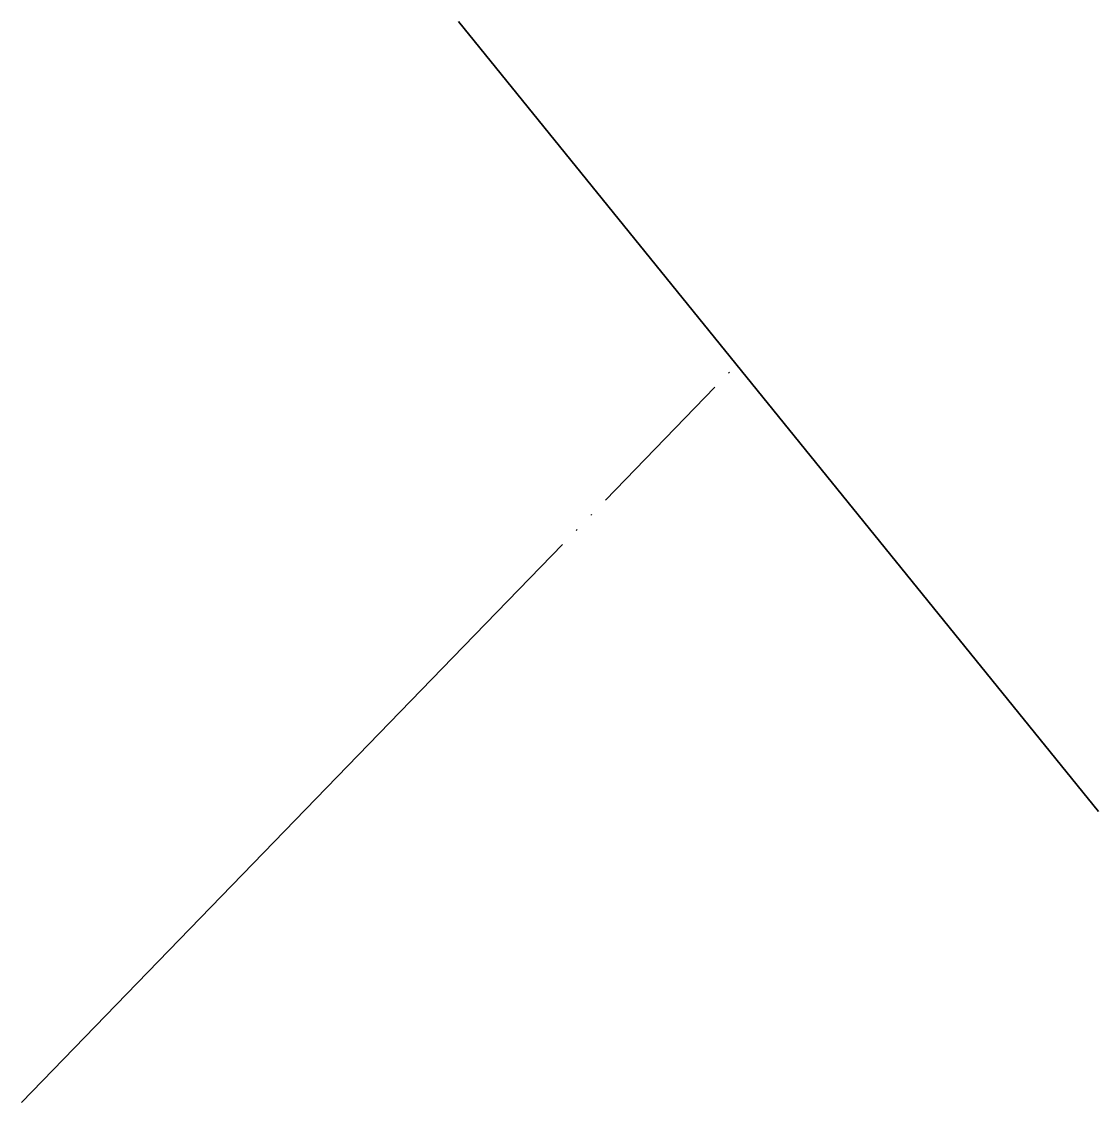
# Model space of a CAD drawing. Header units: millimetres. Extents: x 221.7 to 303.7, y -0.8 to 81.6.
import ezdxf

# ---------------------------------------------------------------- set-up
doc = ezdxf.new("R2010")
doc.units = ezdxf.units.MM
doc.header["$LTSCALE"] = 0.5
doc.header["$MEASUREMENT"] = 0
doc.linetypes.add('ACAD_ISO05W100', pattern=[33, 24, -3, 0, -3, 0, -3])
doc.layers.get('0').update_dxf_attribs({"linetype": 'CONTINUOUS', "lineweight": 35})
doc.layers.add('MistaFine2Pt', color=7, linetype='ACAD_ISO05W100', lineweight=18)

msp = doc.modelspace()

# ---------------------------------------------------------------- linework, layer by layer
for p, q in [((254.971, 81.612), (303.742, 21.393)), ((254.536, 33.132), (221.659, -0.782))]:
    msp.add_line(p, q)
at = {"layer": 'MistaFine2Pt'}
msp.add_line((254.536, 33.132), (276.165, 55.443), dxfattribs=at)

doc.saveas('drawing.dxf')
